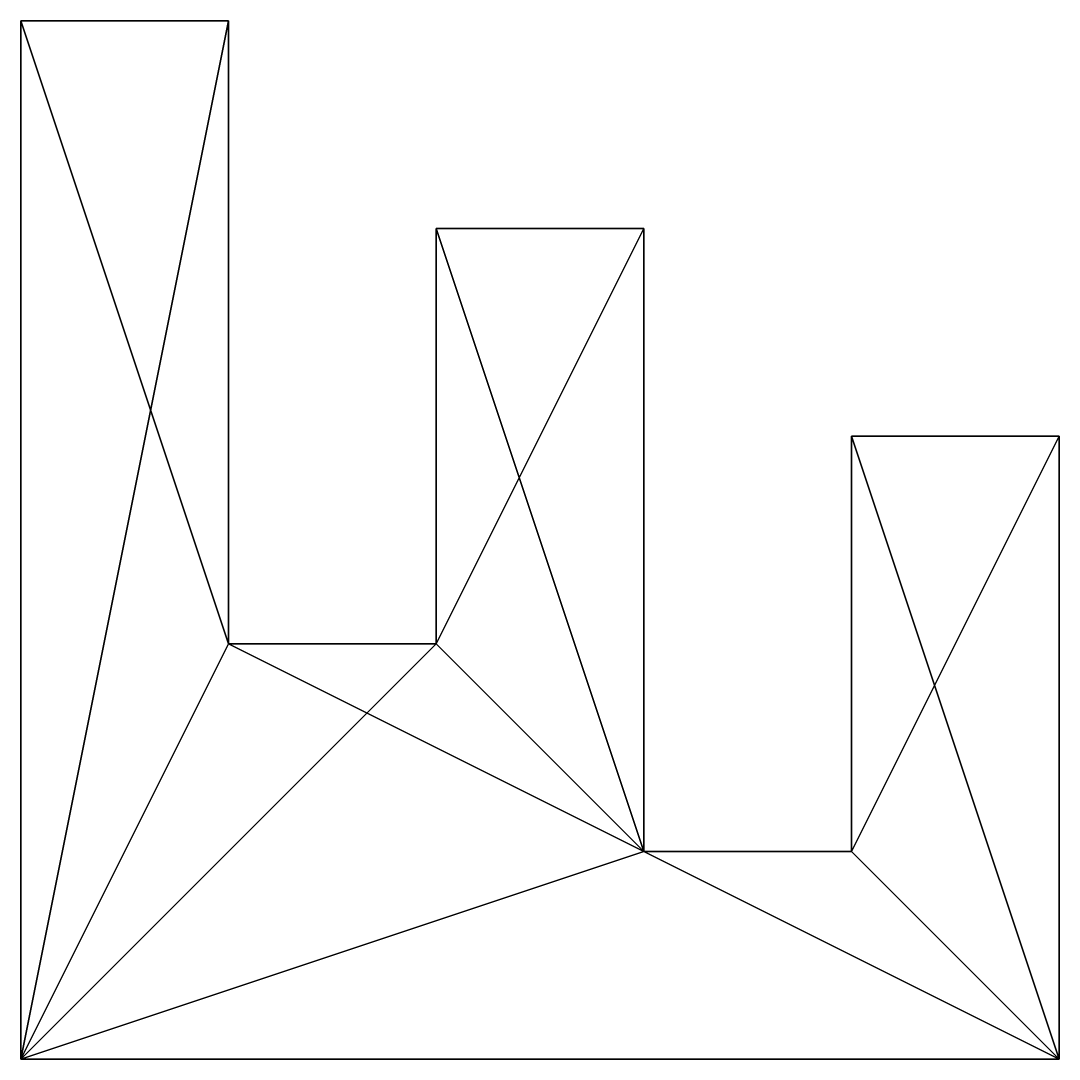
# Model space of a CAD drawing. Extents: x 0 to 5, y 0 to 5.
import ezdxf

# ---------------------------------------------------------------- set-up
doc = ezdxf.new("R2010")
doc.units = 0
doc.layers.get('0').update_dxf_attribs({"linetype": 'CONTINUOUS'})

# ---------------------------------------------------------------- blocks, each defined once
blk = doc.blocks.new('*U9')
at = {"color": 7}
mesh = blk.add_polyface(dxfattribs=at)
corners = [(0, 5), (0, 5, 3), (1, 5, 3), (1, 5)]
mesh.append_faces([[corners[k] for k in face] for face in [(0, 1, 2), (2, 3, 0)]], dxfattribs={"vtx2": -1, "color": 7})
mesh = blk.add_polyface(dxfattribs=at)
corners = [(1, 2, 3), (0, 0, 3), (3, 1, 3), (2, 2, 3), (2, 4, 3), (5, 0, 3), (0, 5, 3), (1, 5, 3), (3, 4, 3), (4, 1, 3), (4, 3, 3), (5, 3, 3)]
mesh.append_faces([[corners[k] for k in face] for face in [(0, 1, 2)]], dxfattribs={"vtx0": -1, "vtx1": -1, "vtx2": -1, "color": 7})
mesh.append_faces([[corners[k] for k in face] for face in [(2, 3, 0), (2, 4, 3), (0, 6, 1), (5, 9, 2), (5, 10, 9)]], dxfattribs={"vtx0": -1, "vtx2": -1, "color": 7})
mesh.append_faces([[corners[k] for k in face] for face in [(1, 5, 2)]], dxfattribs={"vtx1": -1, "vtx2": -1, "color": 7})
mesh.append_faces([[corners[k] for k in face] for face in [(0, 7, 6), (2, 8, 4), (5, 11, 10)]], dxfattribs={"vtx2": -1, "color": 7})
mesh = blk.add_polyface(dxfattribs=at)
corners = [(0, 0), (0, 0, 3), (0, 5), (0, 5, 3)]
mesh.append_faces([[corners[k] for k in face] for face in [(0, 1, 2)]], dxfattribs={"vtx1": -1, "color": 7})
mesh.append_faces([[corners[k] for k in face] for face in [(1, 3, 2)]], dxfattribs={"vtx2": -1, "color": 7})
mesh = blk.add_polyface(dxfattribs=at)
corners = [(3, 1), (5, 0), (0, 0), (2, 2), (1, 2), (4, 1), (3, 4), (2, 4), (1, 5), (0, 5), (5, 3), (4, 3)]
mesh.append_faces([[corners[k] for k in face] for face in [(2, 3, 0)]], dxfattribs={"vtx0": -1, "vtx1": -1, "vtx2": -1, "color": 7})
mesh.append_faces([[corners[k] for k in face] for face in [(0, 1, 2), (2, 4, 3), (3, 6, 0), (2, 8, 4), (5, 10, 1)]], dxfattribs={"vtx0": -1, "vtx2": -1, "color": 7})
mesh.append_faces([[corners[k] for k in face] for face in [(0, 5, 1)]], dxfattribs={"vtx1": -1, "vtx2": -1, "color": 7})
mesh.append_faces([[corners[k] for k in face] for face in [(3, 7, 6), (2, 9, 8), (5, 11, 10)]], dxfattribs={"vtx2": -1, "color": 7})
mesh = blk.add_polyface(dxfattribs=at)
corners = [(1, 2, 3), (1, 5, 3), (1, 5), (1, 2)]
mesh.append_faces([[corners[k] for k in face] for face in [(0, 2, 1), (2, 0, 3)]], dxfattribs={"vtx0": -1, "color": 7})
mesh = blk.add_polyface(dxfattribs=at)
corners = [(2, 2, 3), (2, 2), (2, 4), (2, 4, 3)]
mesh.append_faces([[corners[k] for k in face] for face in [(0, 2, 1), (2, 0, 3)]], dxfattribs={"vtx0": -1, "color": 7})
mesh = blk.add_polyface(dxfattribs=at)
corners = [(2, 4), (3, 4), (3, 4, 3), (2, 4, 3)]
mesh.append_faces([[corners[k] for k in face] for face in [(0, 2, 1), (2, 0, 3)]], dxfattribs={"vtx0": -1, "color": 7})
mesh = blk.add_polyface(dxfattribs=at)
corners = [(3, 1, 3), (3, 4, 3), (3, 1), (3, 4)]
mesh.append_faces([[corners[k] for k in face] for face in [(1, 2, 3)]], dxfattribs={"vtx0": -1, "color": 7})
mesh.append_faces([[corners[k] for k in face] for face in [(0, 2, 1)]], dxfattribs={"vtx1": -1, "color": 7})
mesh = blk.add_polyface(dxfattribs=at)
corners = [(4, 3, 3), (4, 1, 3), (4, 1), (4, 3)]
mesh.append_faces([[corners[k] for k in face] for face in [(0, 2, 1), (2, 0, 3)]], dxfattribs={"vtx0": -1, "color": 7})
mesh = blk.add_polyface(dxfattribs=at)
corners = [(4, 3), (5, 3, 3), (4, 3, 3), (5, 3)]
mesh.append_faces([[corners[k] for k in face] for face in [(0, 1, 3)]], dxfattribs={"vtx0": -1, "color": 7})
mesh.append_faces([[corners[k] for k in face] for face in [(0, 2, 1)]], dxfattribs={"vtx2": -1, "color": 7})
mesh = blk.add_polyface(dxfattribs=at)
corners = [(5, 3, 3), (5, 0), (5, 3), (5, 0, 3)]
mesh.append_faces([[corners[k] for k in face] for face in [(0, 1, 2)]], dxfattribs={"vtx0": -1, "color": 7})
mesh.append_faces([[corners[k] for k in face] for face in [(0, 3, 1)]], dxfattribs={"vtx2": -1, "color": 7})
mesh = blk.add_polyface(dxfattribs=at)
corners = [(2, 2, 3), (1, 2, 3), (2, 2), (1, 2)]
mesh.append_faces([[corners[k] for k in face] for face in [(1, 2, 3)]], dxfattribs={"vtx0": -1, "color": 7})
mesh.append_faces([[corners[k] for k in face] for face in [(0, 2, 1)]], dxfattribs={"vtx1": -1, "color": 7})
mesh = blk.add_polyface(dxfattribs=at)
corners = [(4, 1, 3), (3, 1), (4, 1), (3, 1, 3)]
mesh.append_faces([[corners[k] for k in face] for face in [(0, 1, 3)]], dxfattribs={"vtx0": -1, "color": 7})
mesh.append_faces([[corners[k] for k in face] for face in [(0, 2, 1)]], dxfattribs={"vtx2": -1, "color": 7})
mesh = blk.add_polyface(dxfattribs=at)
corners = [(5, 0), (0, 0, 3), (0, 0), (5, 0, 3)]
mesh.append_faces([[corners[k] for k in face] for face in [(0, 1, 2)]], dxfattribs={"vtx0": -1, "color": 7})
mesh.append_faces([[corners[k] for k in face] for face in [(0, 3, 1)]], dxfattribs={"vtx2": -1, "color": 7})

msp = doc.modelspace()

# ---------------------------------------------------------------- block references
msp.add_blockref('*U9', (0, 0))

doc.saveas('drawing.dxf')
